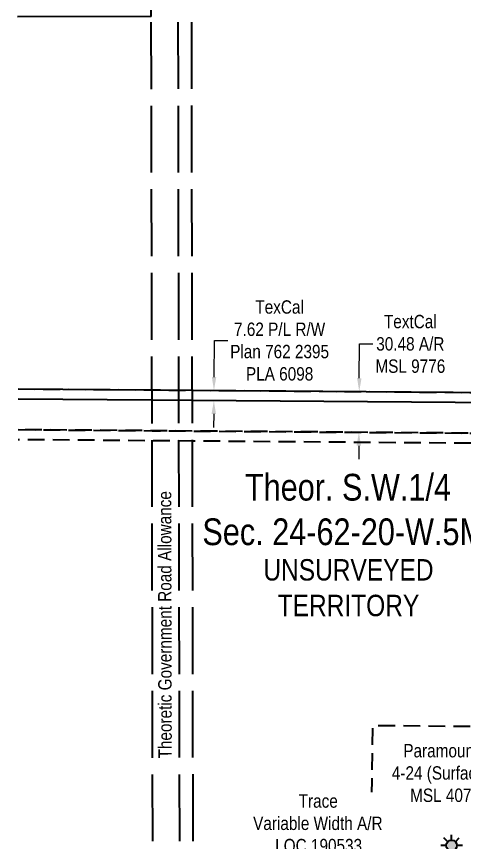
# Model space of a CAD drawing. Extents: x 507881 to 521259, y 6022177 to 6031356.
# Drawn here: x 507919 to 508254, y 6024931 to 6025549 of the extents above; entities that cross this region are included whole.
import ezdxf
from ezdxf.enums import TextEntityAlignment as Align

# ---------------------------------------------------------------- set-up
doc = ezdxf.new("R2010")
doc.units = 0
doc.header["$LTSCALE"] = 5
doc.header["$PDMODE"] = 3
doc.header["$PDSIZE"] = 30
for name, pattern in [('foc-ACCESSROAD', [3.75, 2.5, -1.25]), ('foc-FLOWLINE', [3.75, 2.5, -1.25]), ('foc-QUARTERLINE', [33, 25, -3, 2, -3]), ('foc-UNSURVEYED', [12.5, 10, -2.5])]:
    doc.linetypes.add(name, pattern=pattern)
doc.layers.get('Defpoints').update_dxf_attribs({"color": 9})
for name, color, linetype in [('C-SYMBOL', 7, 'Continuous'), ('F-EZE', 190, 'foc-FLOWLINE'), ('F-RW', 190, 'Continuous'), ('F-WS', 190, 'foc-ACCESSROAD'), ('F-WS-S', 190, 'Continuous'), ('L-QSEC', 8, 'foc-QUARTERLINE'), ('L-ROAD-T', 7, 'Continuous'), ('L-UNS-T', 3, 'Continuous'), ('L-USEC', 7, 'foc-UNSURVEYED')]:
    doc.layers.add(name, color=color, linetype=linetype)
for name, color, linetype, lineweight in [('F-AR-T', 190, 'Continuous', 9), ('F-FLOWLINE-T', 190, 'Continuous', 9), ('F-WS-T', 190, 'Continuous', 9)]:
    doc.layers.add(name, color=color, linetype=linetype, lineweight=lineweight)
doc.styles.add('175L', font='ARIALN.TTF', dxfattribs={"height": 20})
doc.styles.add('80CG', font='ARIALN.TTF', dxfattribs={"height": 10})
doc.styles.add('80L', font='ARIALN.TTF', dxfattribs={"height": 10})
doc.dimstyles.new('Compass 5 000', dxfattribs={"dimscale": 5, "dimtxt": 9, "dimasz": 2, "dimexe": 0.2, "dimexo": 0.0625, "dimgap": 0.5, "dimtad": 0, "dimtih": 1, "dimtoh": 1, "dimzin": 0, "dimdsep": 46, "dimtxsty": '80CG', "dimcen": 0.1, "dimse1": 1, "dimse2": 1, "dimclrd": 256, "dimclrt": 256, "dimaunit": 1, "dimadec": 4, "dimazin": 0, "dimtfac": 0.06, "dimtofl": 0, "dimtmove": 0, "dimatfit": 1, "dimfxl": 0.2, "dimtolj": 1, "dimtzin": 0, "dimlwd": -1, "dimarcsym": 0})

# ---------------------------------------------------------------- blocks, each defined once
blk = doc.blocks.new('*D1226')
at = {"layer": 'Defpoints', "color": 0, "transparency": 16777216}
for p in [(508067, 6025268.97), (508104.62, 6025268.67), (508104.56, 6025261.06)]:
    blk.add_point(p, dxfattribs=at)
at = {"layer": 'F-FLOWLINE-T', "transparency": 16777216}
for p, q in [((508067.07, 6025278.97), (508067.29, 6025306.28)), ((508067.29, 6025306.28), (508077.29, 6025306.28)), ((508066.86, 6025251.35), (508066.78, 6025241.35))]:
    blk.add_line(p, q, dxfattribs=at)
for points in [[(508065.41, 6025278.98), (508068.74, 6025278.95), (508067, 6025268.97)], [(508065.19, 6025251.36), (508068.53, 6025251.34), (508066.94, 6025261.35)]]:
    blk.add_solid(points, dxfattribs=at)
at = {"layer": 'F-FLOWLINE-T', "transparency": 16777216, "insert": (508116.06, 6025306.28), "char_height": 10, "attachment_point": 5, "style": '80CG'}
blk.add_mtext('\\A1;TexCal\\P7.62 P/L R/W\\PPlan 762 2395\\PPLA 6098', dxfattribs=at)
blk = doc.blocks.new('*D1230')
at = {"layer": 'Defpoints', "color": 0, "transparency": 16777216}
for p in [(508175.56, 6025268.12), (508206.73, 6025267.88), (508206.49, 6025237.39)]:
    blk.add_point(p, dxfattribs=at)
at = {"layer": 'F-AR-T', "transparency": 16777216}
for p, q in [((508175.64, 6025278.12), (508175.84, 6025303.71)), ((508175.84, 6025303.71), (508185.84, 6025303.71)), ((508175.24, 6025227.63), (508175.17, 6025217.63))]:
    blk.add_line(p, q, dxfattribs=at)
for points in [[(508173.97, 6025278.13), (508177.3, 6025278.11), (508175.56, 6025268.12)], [(508173.58, 6025227.65), (508176.91, 6025227.62), (508175.32, 6025237.63)]]:
    blk.add_solid(points, dxfattribs=at)
at = {"layer": 'F-AR-T', "transparency": 16777216, "insert": (508213.75, 6025303.71), "char_height": 10, "attachment_point": 5, "style": '80CG'}
blk.add_mtext('\\A1;TextCal\\P30.48 A/R\\PMSL 9776', dxfattribs=at)
blk = doc.blocks.new('GAS')
h = blk.add_hatch(color=255)
h.dxf.hatch_style = 1
edge = h.paths.add_edge_path()
edge.add_arc((0, 0), 0.9, 0, 360)
for p, q in [((0, 0.81), (0, 1.62)), ((-0.81, 0), (-1.62, 0)), ((-0.57, 0.57), (-1.14, 1.14)), ((0.57, 0.57), (1.14, 1.14)), ((1.62, 0), (0.81, 0)), ((-0.57, -0.57), (-1.14, -1.14)), ((0, -0.81), (0, -1.62)), ((1.14, -1.14), (0.57, -0.57))]:
    blk.add_line(p, q)
blk.add_circle((0, 0), 0.8)

msp = doc.modelspace()

# ---------------------------------------------------------------- linework, layer by layer
at = {"layer": 'F-EZE', "flags": 128}
msp.add_lwpolyline([(507920.787, 6025239.618), (508020.735, 6025238.838), (508050.894, 6025238.603), (508453.602, 6025235.461), (508451.781, 6025232.934), (508450.877, 6025231.672), (508448.158, 6025227.873), (508050.907, 6025231.101), (508020.748, 6025231.337), (507920.8, 6025232.117)], dxfattribs=at)
at = {"layer": 'F-RW'}
for points in [[(507920.733, 6025270.106), (508020.68, 6025269.327), (508050.84, 6025269.091), (508473.554, 6025265.794), (508484.522, 6025274.496), (508497.171, 6025284.687), (508495.468, 6025287.36), (508329.698, 6025549.335), (508141.664, 6025846.474), (508049.714, 6025907.624), (508019.519, 6025927.704), (507919.455, 6025994.25)], [(508417.389, 6024918.108), (508417.922, 6024993.213), (508418.103, 6025018.621), (508418.127, 6025021.919), (508418.136, 6025023.276), (508418.207, 6025033.323), (508418.229, 6025036.439), (508547.486, 6025210.766), (508544.518, 6025218.536), (508536.71, 6025238.974), (508534.188, 6025245.286), (508532.16, 6025247.264), (508529.911, 6025249.552), (508527.88, 6025251.594), (508522.565, 6025256.893), (508508.314, 6025271.154), (508501.268, 6025278.212), (508485.626, 6025265.7), (508476.199, 6025258.159), (508050.854, 6025261.476), (508020.694, 6025261.712), (507920.746, 6025262.491)]]:
    msp.add_lwpolyline(points, dxfattribs=at)
at = {"layer": 'F-WS', "flags": 128}
msp.add_lwpolyline([(507920.733, 6025270.106), (508020.68, 6025269.327), (508050.84, 6025269.091), (508473.554, 6025265.794), (508477.24, 6025265.765), (508485.626, 6025265.7), (508503.5, 6025265.546), (508501.339, 6025262.986), (508500.965, 6025262.539), (508500.26, 6025261.695), (508499.349, 6025260.583), (508496.406, 6025256.994), (508496.065, 6025256.573), (508495.239, 6025255.555), (508491.523, 6025250.968), (508491.201, 6025250.568), (508487.108, 6025245.455), (508486.683, 6025244.918), (508486.4, 6025244.559), (508483.095, 6025240.365), (508481.65, 6025238.518), (508479.106, 6025235.256), (508453.602, 6025235.461), (508050.894, 6025238.603), (508020.734, 6025238.838), (507920.787, 6025239.618)], dxfattribs=at)
msp.add_lwpolyline([(508305.843, 6025017.306), (508304.754, 6024939.62), (508304.471, 6024919.457), (508304.129, 6024895.03), (508283.624, 6024895.321), (508260.776, 6024895.646), (508213.518, 6024896.318), (508213.304, 6024881.024), (508167.63, 6024881.698), (508167.725, 6024888.512), (508168.482, 6024942.462), (508184.632, 6024942.235), (508185.702, 6025018.558), (508305.843, 6025017.306)], close=True, dxfattribs=at)
at = {"layer": 'L-QSEC'}
msp.add_line((508020.188, 6025548.508), (507920.242, 6025548.403), dxfattribs=at)
at = {"layer": 'L-USEC'}
for p, q in [((508020.188, 6025548.508), (508018.77, 6026352.685)), ((508021.607, 6024744.332), (508020.188, 6025548.508)), ((508041.716, 6024744.368), (508040.297, 6025548.544)), ((508051.77, 6024744.386), (508050.352, 6025548.562))]:
    msp.add_line(p, q, dxfattribs=at)

# ---------------------------------------------------------------- block references
at = {"layer": 'F-WS-S', "color": 2, "xscale": 4.99730499999997, "yscale": 4.99730499999997, "zscale": 4.99730499999997}
msp.add_blockref('GAS', (508244.589, 6024928.661), dxfattribs=at)

# ---------------------------------------------------------------- texts
at = {"layer": 'C-SYMBOL', "color": 3, "insert": (508167.156, 6025206.576), "char_height": 19.98922, "width": 215.86803, "attachment_point": 2, "style": '175L'}
msp.add_mtext('Theor. S.W.1/4\\PSec. 24-62-20-W.5M.', dxfattribs=at)
at = {"layer": 'F-WS-T', "insert": (508236.524, 6025004.576), "char_height": 10, "attachment_point": 2, "style": '80L'}
msp.add_mtext_dynamic_manual_height_columns('Paramount\\P4-24 (Surface)\\PMSL 407', width=72.62387, gutter_width=49.973, heights=[0], dxfattribs=at)
at = {"layer": 'L-ROAD-T', "style": '80L'}
msp.add_text('Theoretic Government Road Allowance', height=10, rotation=90.101101, dxfattribs=at).set_placement((508030.282, 6025093.703), align=Align.MIDDLE_CENTER)
at = {"layer": 'L-UNS-T', "color": 3, "insert": (508167.523, 6025121.36), "char_height": 15.99138, "attachment_point": 5, "style": '80L'}
msp.add_mtext_dynamic_manual_height_columns('UNSURVEYED TERRITORY', width=126.34561, gutter_width=47.474, heights=[0], dxfattribs=at)

# ---------------------------------------------------------------- dimensions: what is measured, and where the dimension line sits
at = {"layer": 'F-AR-T'}
dim = msp.add_linear_dim(base=(508175.56, 6025268.119), p1=(508206.49, 6025237.389), p2=(508206.728, 6025267.875), angle=89.553058, text='TextCal\\P30.48 A/R\\PMSL 9776', dimstyle='Compass 5 000', dxfattribs=at)
dim.commit()
dim.dimension.update_dxf_attribs({"geometry": '*D1230', "text_midpoint": (508213.751, 6025303.708), "dimtype": 161})
at = {"layer": 'F-FLOWLINE-T'}
dim = msp.add_linear_dim(base=(508066.996, 6025268.965), p1=(508104.556, 6025261.058), p2=(508104.615, 6025268.672), angle=89.553058, text='TexCal\\P7.62 P/L R/W\\PPlan 762 2395\\PPLA 6098', dimstyle='Compass 5 000', dxfattribs=at)
dim.commit()
dim.dimension.update_dxf_attribs({"geometry": '*D1226', "text_midpoint": (508116.056, 6025306.283), "dimtype": 161})

# ---------------------------------------------------------------- next in the draw order: texts
at = {"layer": 'F-AR-T', "insert": (508096.191, 6024966.934), "char_height": 10, "attachment_point": 1, "style": '80L', "bg_fill": 3, "box_fill_scale": 1.15, "bg_fill_color": 256, "bg_fill_true_color": 256, "bg_fill_transparency": 0}
msp.add_mtext_dynamic_manual_height_columns('\\pi34.109;Trace\\P\\pi0.077285;Variable Width A/R\\P\\pi16.558;LOC 190533\\P\\pi25.817;(Expired)', width=96.71664, gutter_width=49.973, heights=[0], dxfattribs=at)

doc.saveas('drawing.dxf')
